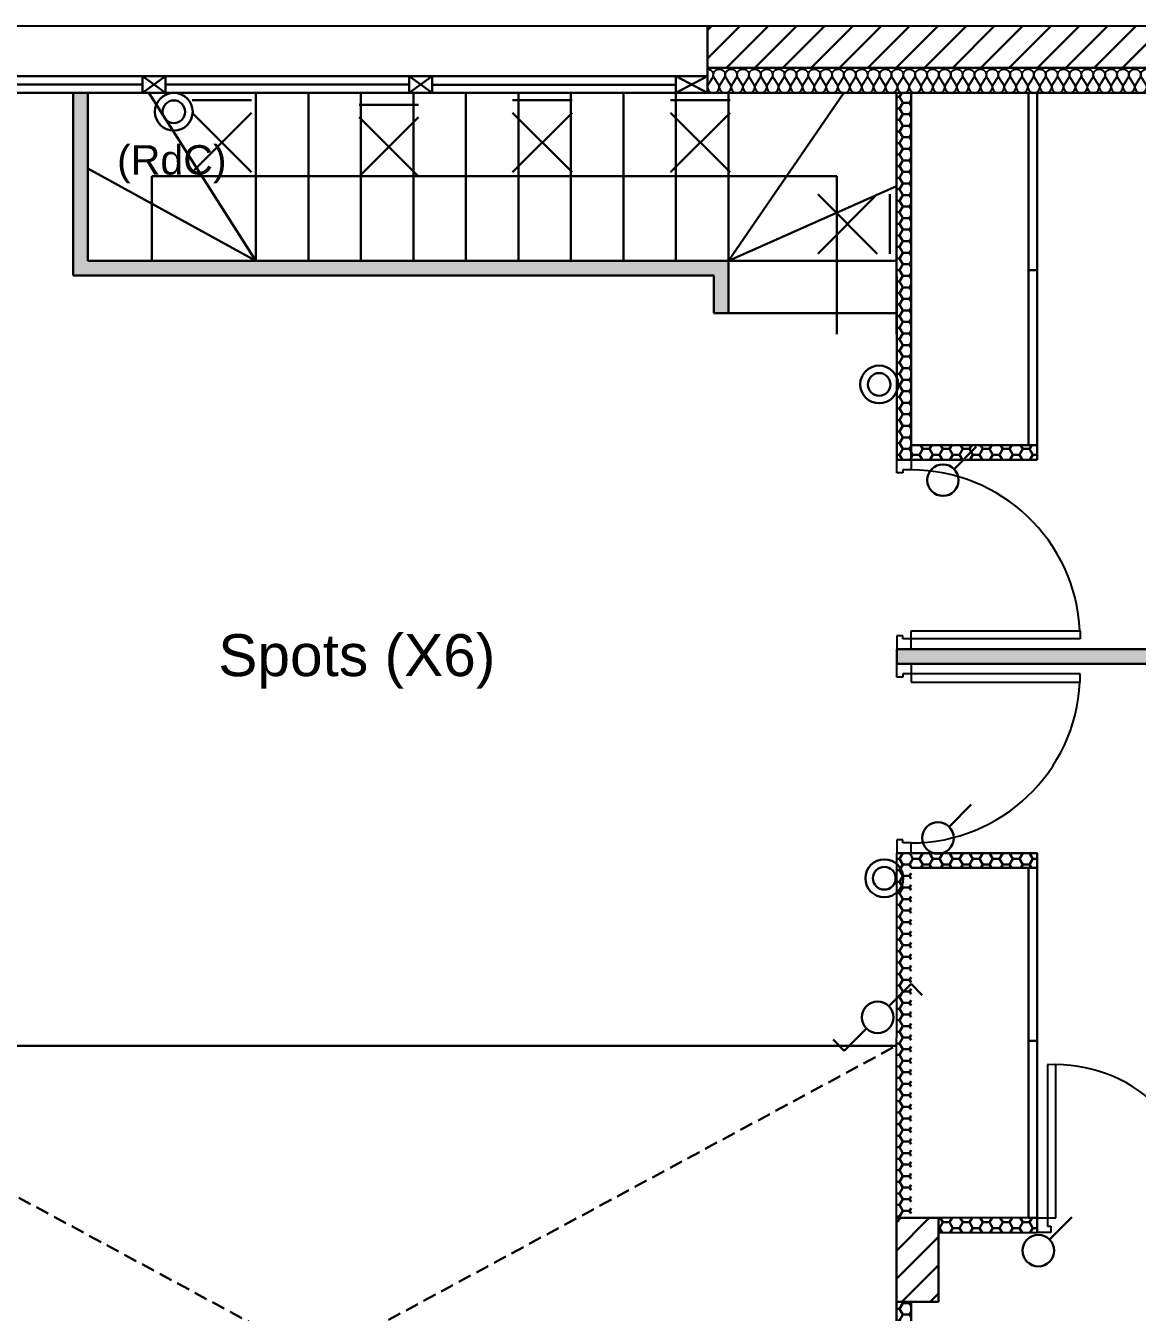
# Model space of a CAD drawing. Header units: millimetres. Extents: x -9 to 1789, y -327 to 830.
# Drawn here: x 520 to 1050, y 207 to 820 of the extents above; entities that cross this region are included whole.
import ezdxf

# ---------------------------------------------------------------- set-up
doc = ezdxf.new("R2010")
doc.units = ezdxf.units.MM
doc.linetypes.add('INTERROMPU2', pattern=[9.525, 6.35, -3.175])
for name, color, linetype in [('Cloisons', 8, 'Continuous'), ('Elec', 1, 'Continuous'), ('ElecVert', 3, 'Continuous'), ('Escalier', 9, 'Continuous'), ('Isolation', 9, 'Continuous'), ('MenuisInt', 9, 'Continuous')]:
    doc.layers.add(name, color=color, linetype=linetype)
for name, color, linetype, lineweight in [('ElecBleu', 5, 'Continuous', 15), ('ElecCyan', 4, 'Continuous', 15), ('ElecRose', 6, 'Continuous', 15), ('MenuisExt', 9, 'Continuous', 18)]:
    doc.layers.add(name, color=color, linetype=linetype, lineweight=lineweight)
doc.styles.get("Standard").update_dxf_attribs({"font": 'Arial.ttf'})

# ---------------------------------------------------------------- blocks, each defined once
blk = doc.blocks.new('*U70')
at = {"flags": 128}
for points in [[(0, 1, -0.505863), (0.239, 0.676), (0.009, 0.318, 1.322645), (0.491, 0.318), (0.261, 0.676, -0.505863), (0.5, 1)], [(0.5, 1, -0.505863), (0.739, 0.676), (0.509, 0.318, 1.322645), (0.991, 0.318), (0.761, 0.676, -0.505863), (1, 1)], [(1, 1, -0.505863), (1.239, 0.676), (1.009, 0.318, 1.322645), (1.491, 0.318), (1.261, 0.676, -0.505863), (1.5, 1)], [(1.5, 1, -0.505863), (1.739, 0.676), (1.509, 0.318, 1.322645), (1.991, 0.318), (1.761, 0.676, -0.505863), (2, 1)], [(2, 1, -0.505863), (2.239, 0.676), (2.009, 0.318, 1.322645), (2.491, 0.318), (2.261, 0.676, -0.505863), (2.5, 1)], [(2.5, 1, -0.505863), (2.739, 0.676), (2.509, 0.318, 1.322645), (2.991, 0.318), (2.761, 0.676, -0.505863), (3, 1)], [(3, 1, -0.505863), (3.239, 0.676), (3.009, 0.318, 1.322645), (3.491, 0.318), (3.261, 0.676, -0.505863), (3.5, 1)], [(3.5, 1, -0.505863), (3.739, 0.676), (3.509, 0.318, 1.322645), (3.991, 0.318), (3.761, 0.676, -0.505863), (4, 1)], [(4, 1, -0.505863), (4.239, 0.676), (4.009, 0.318, 1.322645), (4.491, 0.318), (4.261, 0.676, -0.505863), (4.5, 1)], [(4.5, 1, -0.505863), (4.739, 0.676), (4.509, 0.318, 1.322645), (4.991, 0.318), (4.761, 0.676, -0.505863), (5, 1)], [(5, 1, -0.505863), (5.239, 0.676), (5.009, 0.318, 1.322645), (5.491, 0.318), (5.261, 0.676, -0.505863), (5.5, 1)], [(5.5, 1, -0.505863), (5.739, 0.676), (5.509, 0.318, 1.322645), (5.991, 0.318), (5.761, 0.676, -0.505863), (6, 1)], [(6, 1, -0.505863), (6.239, 0.676), (6.009, 0.318, 1.322645), (6.491, 0.318), (6.261, 0.676, -0.505863), (6.5, 1)], [(6.5, 1, -0.505863), (6.739, 0.676), (6.509, 0.318, 1.322645), (6.991, 0.318), (6.761, 0.676, -0.505863), (7, 1)], [(7, 1, -0.505863), (7.239, 0.676), (7.009, 0.318, 1.322645), (7.491, 0.318), (7.261, 0.676, -0.505863), (7.5, 1)], [(7.5, 1, -0.505863), (7.739, 0.676), (7.509, 0.318, 1.322645), (7.991, 0.318), (7.761, 0.676, -0.505863), (8, 1)], [(8, 1, -0.505863), (8.239, 0.676), (8.009, 0.318, 1.322645), (8.491, 0.318), (8.261, 0.676, -0.505863), (8.5, 1)], [(8.5, 1, -0.505863), (8.739, 0.676), (8.509, 0.318, 1.322645), (8.991, 0.318), (8.761, 0.676, -0.505863), (9, 1)], [(9, 1, -0.505863), (9.239, 0.676), (9.009, 0.318, 1.322645), (9.491, 0.318), (9.261, 0.676, -0.505863), (9.5, 1)], [(9.5, 1, -0.505863), (9.739, 0.676), (9.509, 0.318, 1.322645), (9.991, 0.318), (9.761, 0.676, -0.505863), (10, 1)], [(10, 1, -0.505863), (10.239, 0.676), (10.009, 0.318, 1.322645), (10.491, 0.318), (10.261, 0.676, -0.505863), (10.5, 1)], [(10.5, 1, -0.505863), (10.739, 0.676), (10.509, 0.318, 1.322645), (10.991, 0.318), (10.761, 0.676, -0.505863), (11, 1)], [(11, 1, -0.505863), (11.239, 0.676), (11.009, 0.318, 1.322645), (11.491, 0.318), (11.261, 0.676, -0.505863), (11.5, 1)], [(11.5, 1, -0.505863), (11.739, 0.676), (11.509, 0.318, 1.322645), (11.991, 0.318), (11.761, 0.676, -0.505863), (12, 1)], [(12, 1, -0.505863), (12.239, 0.676), (12.009, 0.318, 1.322645), (12.491, 0.318), (12.261, 0.676, -0.505863), (12.5, 1)], [(12.5, 1, -0.505863), (12.739, 0.676), (12.509, 0.318, 1.322645), (12.991, 0.318), (12.761, 0.676, -0.505863), (13, 1)], [(13, 1, -0.505863), (13.239, 0.676), (13.009, 0.318, 1.322645), (13.491, 0.318), (13.261, 0.676, -0.505863), (13.5, 1)], [(13.5, 1, -0.505863), (13.739, 0.676), (13.509, 0.318, 1.322645), (13.991, 0.318), (13.761, 0.676, -0.505863), (14, 1)], [(14, 1, -0.505863), (14.239, 0.676), (14.009, 0.318, 1.322645), (14.491, 0.318), (14.261, 0.676, -0.505863), (14.5, 1)], [(14.5, 1, -0.505863), (14.739, 0.676), (14.509, 0.318, 1.322645), (14.991, 0.318), (14.761, 0.676, -0.505863), (15, 1)], [(15, 1, -0.505863), (15.239, 0.676), (15.009, 0.318, 1.322645), (15.491, 0.318), (15.261, 0.676, -0.505863), (15.5, 1)], [(15.5, 1, -0.505863), (15.739, 0.676), (15.509, 0.318, 1.322645), (15.991, 0.318), (15.761, 0.676, -0.505863), (16, 1)], [(16, 1, -0.505863), (16.239, 0.676), (16.009, 0.318, 1.322645), (16.491, 0.318), (16.261, 0.676, -0.505863), (16.5, 1)], [(16.5, 1, -0.505863), (16.739, 0.676), (16.509, 0.318, 1.322645), (16.991, 0.318), (16.761, 0.676, -0.505863), (17, 1)], [(17, 1, -0.505863), (17.239, 0.676), (17.009, 0.318, 1.322645), (17.491, 0.318), (17.261, 0.676, -0.505863), (17.5, 1)], [(17.5, 1, -0.505863), (17.739, 0.676), (17.509, 0.318, 1.322645), (17.991, 0.318), (17.761, 0.676, -0.505863), (18, 1)], [(18, 1, -0.505863), (18.239, 0.676), (18.009, 0.318, 1.322645), (18.491, 0.318), (18.261, 0.676, -0.505863), (18.5, 1)], [(18.5, 1, -0.505863), (18.739, 0.676), (18.509, 0.318, 1.322645), (18.991, 0.318), (18.761, 0.676, -0.505863), (19, 1)], [(19, 1, -0.505863), (19.239, 0.676), (19.009, 0.318, 1.322645), (19.491, 0.318), (19.261, 0.676, -0.505863), (19.5, 1)], [(19.5, 1, -0.505863), (19.739, 0.676), (19.509, 0.318, 1.322645), (19.991, 0.318), (19.761, 0.676, -0.505863), (20, 1)], [(20, 1, -0.505863), (20.239, 0.676), (20.009, 0.318, 1.322645), (20.491, 0.318), (20.261, 0.676, -0.505863), (20.5, 1)], [(20.5, 1, -0.505863), (20.739, 0.676), (20.509, 0.318, 1.322645), (20.991, 0.318), (20.761, 0.676, -0.505863), (21, 1)], [(21, 1, -0.505863), (21.239, 0.676), (21.009, 0.318, 1.322645), (21.491, 0.318), (21.261, 0.676, -0.505863), (21.5, 1)], [(21.5, 1, -0.505863), (21.739, 0.676), (21.509, 0.318, 1.322645), (21.991, 0.318), (21.761, 0.676, -0.505863), (22, 1)], [(22, 1, -0.505863), (22.239, 0.676), (22.009, 0.318, 1.322645), (22.491, 0.318), (22.261, 0.676, -0.505863), (22.5, 1)], [(22.5, 1, -0.505863), (22.739, 0.676), (22.509, 0.318, 1.322645), (22.991, 0.318), (22.761, 0.676, -0.505863), (23, 1)], [(23, 1, -0.505863), (23.239, 0.676), (23.009, 0.318, 1.322645), (23.491, 0.318), (23.261, 0.676, -0.505863), (23.5, 1)], [(23.5, 1, -0.505863), (23.739, 0.676), (23.509, 0.318, 1.322645), (23.991, 0.318), (23.761, 0.676, -0.505863), (24, 1)], [(24, 1, -0.505863), (24.239, 0.676), (24.009, 0.318, 1.322645), (24.491, 0.318), (24.261, 0.676, -0.505863), (24.5, 1)], [(24.5, 1, -0.505863), (24.739, 0.676), (24.509, 0.318, 1.322645), (24.991, 0.318), (24.761, 0.676, -0.505863), (25, 1)], [(25, 1, -0.505863), (25.239, 0.676), (25.009, 0.318, 1.322645), (25.491, 0.318), (25.261, 0.676, -0.505863), (25.5, 1)], [(25.5, 1, -0.505863), (25.739, 0.676), (25.509, 0.318, 1.322645), (25.991, 0.318), (25.761, 0.676, -0.505863), (26, 1)], [(26, 1, -0.505863), (26.239, 0.676), (26.009, 0.318, 1.322645), (26.491, 0.318), (26.261, 0.676, -0.505863), (26.5, 1)], [(26.5, 1, -0.505863), (26.739, 0.676), (26.509, 0.318, 1.322645), (26.991, 0.318), (26.761, 0.676, -0.505863), (27, 1)], [(27, 1, -0.505863), (27.239, 0.676), (27.009, 0.318, 1.322645), (27.491, 0.318), (27.261, 0.676, -0.505863), (27.5, 1)], [(27.5, 1, -0.505863), (27.739, 0.676), (27.509, 0.318, 1.322645), (27.991, 0.318), (27.761, 0.676, -0.505863), (28, 1)], [(28, 1, -0.505863), (28.239, 0.676), (28.009, 0.318, 1.322645), (28.491, 0.318), (28.261, 0.676, -0.505863), (28.5, 1)], [(28.5, 1, -0.505863), (28.739, 0.676), (28.509, 0.318, 1.322645), (28.991, 0.318), (28.761, 0.676, -0.505863), (29, 1)], [(29, 1, -0.505863), (29.239, 0.676), (29.009, 0.318, 1.322645), (29.491, 0.318), (29.261, 0.676, -0.505863), (29.5, 1)], [(29.5, 1, -0.505863), (29.739, 0.676), (29.509, 0.318, 1.322645), (29.991, 0.318), (29.761, 0.676, -0.505863), (30, 1)], [(30, 1, -0.505863), (30.239, 0.676), (30.009, 0.318, 1.322645), (30.491, 0.318), (30.261, 0.676, -0.505863), (30.5, 1)]]:
    blk.add_lwpolyline(points, format="xyb", dxfattribs=at)

msp = doc.modelspace()

# ---------------------------------------------------------------- hatches: boundary and pattern name
at = {"lineweight": 30, "transparency": 33554687}
h = msp.add_hatch(dxfattribs=at)
h.set_pattern_fill('ANSI31', color=256, scale=3)
h.paths.add_polyline_path([(445.13, 800.31), (445.13, 820.31), (291.13, 820.31), (1.13, 820.31), (1.13, 710.31), (21.13, 710.31), (21.13, 800.31)])
h.paths.add_polyline_path([(21.13, 640.31), (1.13, 640.31), (1.13, 449.31), (21.13, 449.31)])
h.paths.add_polyline_path([(101.13, 220.31), (101.13, 240.31), (21.13, 240.31), (21.13, 319.31), (1.13, 319.31), (1.13, 309.31), (1.13, 220.31)])
h.paths.add_polyline_path([(351.13, 220.31), (351.13, 0.31), (445.13, 0.31), (445.13, 20.31), (371.13, 20.31), (371.13, 220.31), (371.13, 240.31), (251.13, 240.31), (251.13, 220.31)])
h.paths.add_polyline_path([(1191.13, 800.31), (1191.13, 820.31), (1181.13, 820.31), (1091.13, 820.31), (1071.13, 820.31), (845.13, 820.31), (845.13, 800.31)])
h.paths.add_polyline_path([(1471.13, 800.31), (1471.13, 240.31), (1391.13, 240.31), (1391.13, 220.31), (1401.13, 220.31), (1491.13, 220.31), (1491.13, 820.31), (1341.13, 820.31), (1341.13, 800.31)])
h.paths.add_polyline_path([(1241.13, 220.31), (1241.13, 240.31), (1121.13, 240.31), (1121.13, 20.31), (845.13, 20.31), (845.13, 0.31), (1141.13, 0.31), (1141.13, 220.31)])
h = msp.add_hatch(dxfattribs=at)
h.set_pattern_fill('ANSI31', color=256, scale=3)
h.set_pattern_definition([(45, (0, 2), (-6.73519, 6.73519), [])])
h.paths.add_polyline_path([(935.13, 212.31), (942.13, 212.31), (955.13, 212.31), (955.13, 252.31), (942.13, 252.31), (935.13, 252.31)])
at = {"layer": 'Cloisons', "lineweight": 30, "transparency": 33554687}
h = msp.add_hatch(dxfattribs=at)
h.set_pattern_fill('HONEY', color=256)
h.set_pattern_definition([(0, (0, 2), (4.7625, 2.7496306), [3.175, -6.35]), (120, (0, 2), (-4.7625, 2.7496307), [3.175, -6.35]), (60, (0, 2), (1e-08, 5.499261), [-6.35, 3.175])])
h.paths.add_polyline_path([(550.13, 788.31), (543.13, 788.31), (543.13, 701.31), (848.13, 701.31), (848.13, 683.31), (855.13, 683.31), (855.13, 708.31), (830.13, 708.31), (550.13, 708.31)])
h = msp.add_hatch(dxfattribs=at)
h.set_pattern_fill('HONEY', color=256)
h.paths.add_polyline_path([(942.13, 788.31), (935.13, 788.31), (935.34, 613.52), (942.13, 613.52)])
h = msp.add_hatch(dxfattribs=at)
h.set_pattern_fill('HONEY', color=256)
h.paths.add_polyline_path([(942.13, 620.52), (942.13, 613.52), (1002.13, 613.52), (1002.13, 620.52)])
h = msp.add_hatch(dxfattribs=at)
h.set_pattern_fill('HONEY', color=256)
h.paths.add_polyline_path([(1459.13, 523.31), (935.34, 523.31), (935.34, 516.31), (942.13, 516.31), (1459.13, 516.31)])
h = msp.add_hatch(dxfattribs=at)
h.set_pattern_fill('HONEY', color=256)
h.paths.add_polyline_path([(942.13, 426.1), (935.34, 426.1), (935.14, 252.31), (942.13, 252.31)])
h = msp.add_hatch(dxfattribs=at)
h.set_pattern_fill('HONEY', color=256)
h.paths.add_polyline_path([(1002.13, 419.1), (1002.13, 426.1), (942.13, 426.1), (942.13, 419.1)])
h = msp.add_hatch(dxfattribs=at)
h.set_pattern_fill('HONEY', color=256)
h.paths.add_polyline_path([(1002.13, 252.31), (998.13, 252.31), (955.13, 252.31), (955.13, 245.31), (1002.13, 245.31)])
h = msp.add_hatch(dxfattribs=at)
h.set_pattern_fill('HONEY', color=256)
h.paths.add_polyline_path([(942.13, 212.31), (935.13, 212.31), (935.13, 36.31), (942.13, 36.31)])

# ---------------------------------------------------------------- linework, layer by layer
msp.add_line((291.13, 820.31), (1091.13, 820.31))
at = {"lineweight": 30}
for p, q in [((845.13, 820.31), (845.13, 800.31)), ((845.13, 800.31), (1191.13, 800.31)), ((935.13, 673.31), (935.13, 788.31)), ((935.13, 252.31), (935.13, 212.31)), ((955.13, 212.31), (955.13, 252.31)), ((935.13, 212.31), (955.13, 212.31))]:
    msp.add_line(p, q, dxfattribs=at)
at = {"color": 9, "linetype": 'INTERROMPU2', "lineweight": 30}
for p, q in [((383.13, 36.31), (935.13, 334.31)), ((383.13, 334.31), (935.13, 36.31))]:
    msp.add_line(p, q, dxfattribs=at)
at = {"layer": 'Cloisons', "lineweight": 30}
for p, q in [((545.13, 788.31), (538.13, 788.31)), ((543.13, 788.31), (543.13, 701.31)), ((935.34, 613.52), (935.13, 788.31)), ((935.13, 788.31), (942.13, 788.31)), ((942.13, 788.31), (942.13, 613.52)), ((543.13, 701.31), (848.13, 701.31)), ((848.13, 701.31), (848.13, 683.31)), ((848.13, 683.31), (855.13, 683.31)), ((1002.13, 620.52), (942.13, 620.52)), ((1002.13, 613.52), (1002.13, 620.52)), ((935.34, 613.52), (942.13, 613.52)), ((942.13, 613.52), (1002.13, 613.52)), ((935.34, 523.31), (1459.13, 523.31)), ((935.34, 523.31), (935.34, 516.31)), ((1459.13, 516.31), (935.34, 516.31)), ((935.34, 426.1), (942.13, 426.1)), ((935.13, 252.31), (942.13, 252.31)), ((955.13, 252.31), (942.13, 252.31)), ((1002.13, 245.31), (1002.13, 252.31)), ((955.13, 247.31), (955.13, 250.31)), ((935.13, 212.31), (935.13, 36.31)), ((942.13, 212.31), (935.13, 212.31)), ((942.13, 36.31), (942.13, 212.31))]:
    msp.add_line(p, q, dxfattribs=at)
at = {"layer": 'Cloisons'}
for p, q in [((935.13, 250.31), (935.34, 426.1)), ((1002.13, 252.31), (942.13, 252.31)), ((955.13, 245.31), (1002.13, 245.31))]:
    msp.add_line(p, q, dxfattribs=at)
at = {"layer": 'Cloisons', "color": 9, "lineweight": 30}
msp.add_line((383.13, 334.31), (935.13, 334.31), dxfattribs=at)
at = {"layer": 'Cloisons', "lineweight": 30}
msp.add_lwpolyline([(942.13, 426.1), (1002.13, 426.1), (1002.13, 419.1), (942.13, 419.1)], dxfattribs=at)
at = {"layer": 'Elec', "lineweight": 30}
for p, q in [((628.07, 784.78), (599.79, 784.78)), ((780.66, 784.78), (752.38, 784.78)), ((855.91, 784.78), (827.63, 784.78)), ((628.07, 778.78), (599.79, 750.5)), ((599.79, 778.78), (628.07, 750.5)), ((707.5, 782.69), (679.22, 782.69)), ((780.66, 778.78), (752.38, 750.5)), ((752.38, 778.78), (780.66, 750.5)), ((855.91, 778.78), (827.63, 750.5)), ((827.63, 778.78), (855.91, 750.5)), ((707.5, 776.69), (679.22, 748.41)), ((679.22, 776.69), (707.5, 748.41)), ((926.07, 711.7), (897.79, 739.99)), ((926.07, 739.99), (897.79, 711.7)), ((932.07, 711.7), (932.07, 739.99)), ((960.24, 438.6), (970.84, 449.21))]:
    msp.add_line(p, q, dxfattribs=at)
msp.add_circle((954.93, 433.3), 7.5, dxfattribs=at)
at = {"layer": 'ElecBleu', "lineweight": 30}
msp.add_line((1008.06, 242.01), (1018.67, 252.62), dxfattribs=at)
msp.add_circle((1002.76, 236.71), 7.5, dxfattribs=at)
at = {"layer": 'ElecCyan', "lineweight": 30}
for centre, radius in [((591.02, 779.32), 9), ((591.02, 779.32), 5.4), ((926.95, 649.41), 9), ((926.95, 649.41), 5.4), ((929.4, 414.09), 9), ((929.4, 414.09), 5.4)]:
    msp.add_circle(centre, radius, dxfattribs=at)
at = {"layer": 'ElecRose', "lineweight": 30}
for p, q in [((931.52, 353.16), (942.12, 363.76)), ((947.43, 358.46), (942.12, 363.76)), ((910.3, 331.95), (905, 337.25)), ((910.3, 331.95), (920.91, 342.55))]:
    msp.add_line(p, q, dxfattribs=at)
msp.add_circle((926.21, 347.85), 7.5, dxfattribs=at)
at = {"layer": 'ElecVert', "lineweight": 30}
msp.add_line((962.6, 609.09), (973.21, 619.7), dxfattribs=at)
msp.add_circle((957.3, 603.79), 7.5, dxfattribs=at)
at = {"layer": 'Escalier', "lineweight": 30}
for p, q in [((550.13, 788.31), (550.13, 708.31)), ((550.13, 788.31), (935.13, 788.31)), ((579.13, 788.31), (630.13, 708.31)), ((630.13, 708.31), (630.13, 788.31)), ((655.13, 788.31), (655.13, 708.31)), ((680.13, 708.31), (680.13, 788.31)), ((705.13, 788.31), (705.13, 708.31)), ((730.13, 708.31), (730.13, 788.31)), ((755.13, 788.31), (755.13, 708.31)), ((780.13, 708.31), (780.13, 788.31)), ((805.13, 788.31), (805.13, 708.31)), ((830.13, 708.31), (830.13, 788.31)), ((855.13, 708.31), (855.13, 788.31)), ((910.13, 788.31), (855.13, 708.31)), ((935.13, 683.31), (935.13, 788.31)), ((550.13, 752.31), (630.13, 708.31)), ((580.58, 708.31), (580.58, 748.57)), ((580.58, 748.57), (906.84, 748.57)), ((906.84, 748.57), (906.84, 673.31)), ((935.13, 743.86), (855.13, 708.31)), ((550.13, 708.31), (855.13, 708.31)), ((855.13, 708.31), (855.13, 683.31)), ((855.13, 708.31), (935.13, 708.31)), ((855.13, 683.31), (935.13, 683.31))]:
    msp.add_line(p, q, dxfattribs=at)
at = {"layer": 'Isolation', "lineweight": 30}
for p, q in [((845.13, 800.31), (845.13, 788.31)), ((845.13, 788.31), (1191.13, 788.31))]:
    msp.add_line(p, q, dxfattribs=at)
at = {"layer": 'MenuisExt', "lineweight": 30}
for p, q in [((460.13, 796.31), (576.13, 796.31)), ((460.13, 792.31), (576.13, 792.31)), ((576.13, 796.31), (576.13, 788.31)), ((576.13, 796.31), (587.13, 796.31)), ((576.13, 788.31), (587.13, 796.31)), ((576.13, 796.31), (587.13, 788.31)), ((587.13, 796.31), (587.13, 788.31)), ((587.13, 796.31), (703.13, 796.31)), ((587.13, 792.31), (703.13, 792.31)), ((703.13, 796.31), (703.13, 788.31)), ((703.13, 796.31), (714.13, 796.31)), ((703.13, 788.31), (714.13, 796.31)), ((703.13, 796.31), (714.13, 788.31)), ((714.13, 796.31), (714.13, 788.31)), ((714.13, 796.31), (830.13, 796.31)), ((714.13, 792.19), (830.13, 792.19)), ((830.13, 796.31), (830.13, 788.31)), ((830.13, 796.31), (845.13, 796.31)), ((830.13, 788.31), (845.13, 796.31)), ((830.13, 796.31), (845.13, 788.31)), ((845.13, 796.31), (845.13, 788.31)), ((576.13, 788.31), (460.13, 788.31)), ((587.13, 788.31), (576.13, 788.31)), ((703.13, 788.31), (587.13, 788.31)), ((714.13, 788.31), (703.13, 788.31)), ((830.13, 788.31), (714.13, 788.31)), ((845.13, 788.31), (830.13, 788.31))]:
    msp.add_line(p, q, dxfattribs=at)
at = {"layer": 'MenuisInt', "lineweight": 30}
for p, q in [((1002.13, 788.31), (998.13, 788.31)), ((998.13, 788.31), (998.13, 620.52)), ((1002.13, 620.52), (1002.13, 788.31)), ((1002.13, 703.92), (998.13, 703.92)), ((998.13, 620.52), (1002.13, 620.52)), ((998.13, 252.31), (998.13, 419.1)), ((998.13, 419.1), (1002.13, 419.1)), ((1002.13, 419.1), (1002.13, 252.31)), ((1002.13, 336.71), (998.13, 336.71)), ((1002.13, 252.31), (998.13, 252.31))]:
    msp.add_line(p, q, dxfattribs=at)
at = {"layer": 'MenuisInt'}
for p, q in [((935.34, 613.52), (942.13, 613.52)), ((935.34, 607.21), (935.34, 613.52)), ((942.13, 613.52), (942.13, 608.67)), ((938.25, 607.21), (935.34, 607.21)), ((942.13, 608.67), (938.25, 608.67)), ((938.25, 608.67), (938.25, 607.21)), ((935.34, 529.61), (935.34, 523.31)), ((938.25, 529.61), (935.34, 529.61)), ((938.25, 528.16), (938.25, 529.61)), ((942.13, 528.16), (938.25, 528.16)), ((942.13, 528.16), (942.13, 532.04)), ((942.13, 532.04), (1022.64, 532.04)), ((942.13, 523.31), (942.13, 528.16)), ((1022.64, 528.16), (942.13, 528.16)), ((1022.64, 532.04), (1022.64, 528.16)), ((935.34, 523.31), (942.13, 523.31)), ((935.34, 510), (935.34, 516.31)), ((935.34, 516.31), (942.13, 516.31)), ((942.13, 516.31), (942.13, 511.46)), ((938.25, 510), (935.34, 510)), ((942.13, 511.46), (938.25, 511.46)), ((938.25, 511.46), (938.25, 510)), ((942.13, 511.46), (942.13, 507.58)), ((1022.64, 511.46), (942.13, 511.46)), ((1022.64, 507.58), (1022.64, 511.46)), ((942.13, 507.58), (1022.64, 507.58)), ((938.25, 432.4), (935.34, 432.4)), ((935.34, 432.4), (935.34, 426.1)), ((938.25, 430.95), (938.25, 432.4)), ((942.13, 430.95), (938.25, 430.95)), ((942.13, 426.1), (942.13, 430.95)), ((935.34, 426.1), (942.13, 426.1)), ((1011.13, 325.2), (1007.13, 325.31)), ((1007.13, 325.31), (1007.13, 252.31)), ((1011.13, 252.31), (1011.13, 325.2)), ((1002.13, 245.31), (1002.13, 252.31)), ((1002.13, 252.31), (1007.13, 252.31)), ((1007.13, 252.31), (1007.13, 248.31)), ((1007.13, 252.31), (1011.13, 252.31)), ((1008.63, 245.31), (1002.13, 245.31)), ((1007.13, 248.31), (1008.63, 248.31)), ((1008.63, 248.31), (1008.63, 245.31))]:
    msp.add_line(p, q, dxfattribs=at)
for centre, radius, start, end in [((942.13, 528.16), 80.51, 2.76231, 90), ((942.13, 511.46), 80.51, 270, 357.23769), ((1011.13, 256.2), 69.11, 356.77292, 90)]:
    msp.add_arc(centre, radius, start, end, dxfattribs=at)

# ---------------------------------------------------------------- block references
at = {"layer": 'Isolation', "lineweight": 30, "xscale": 11.30975603551797, "yscale": 11.30975603551797, "zscale": 11.30975603551797}
msp.add_blockref('*U70', (845.13, 788.31), dxfattribs=at)

# ---------------------------------------------------------------- texts
at = {"layer": 'ElecCyan', "lineweight": 30, "attachment_point": 1}
for s, insert, char_height in [('(RdC)', (564, 763.4), 14), ('Spots (X6)', (612.18, 530.42), 20)]:
    msp.add_mtext_dynamic_manual_height_columns(s, width=141.9827, gutter_width=12.5, heights=[0], dxfattribs=dict(at, insert=insert, char_height=char_height))

doc.saveas('drawing.dxf')
